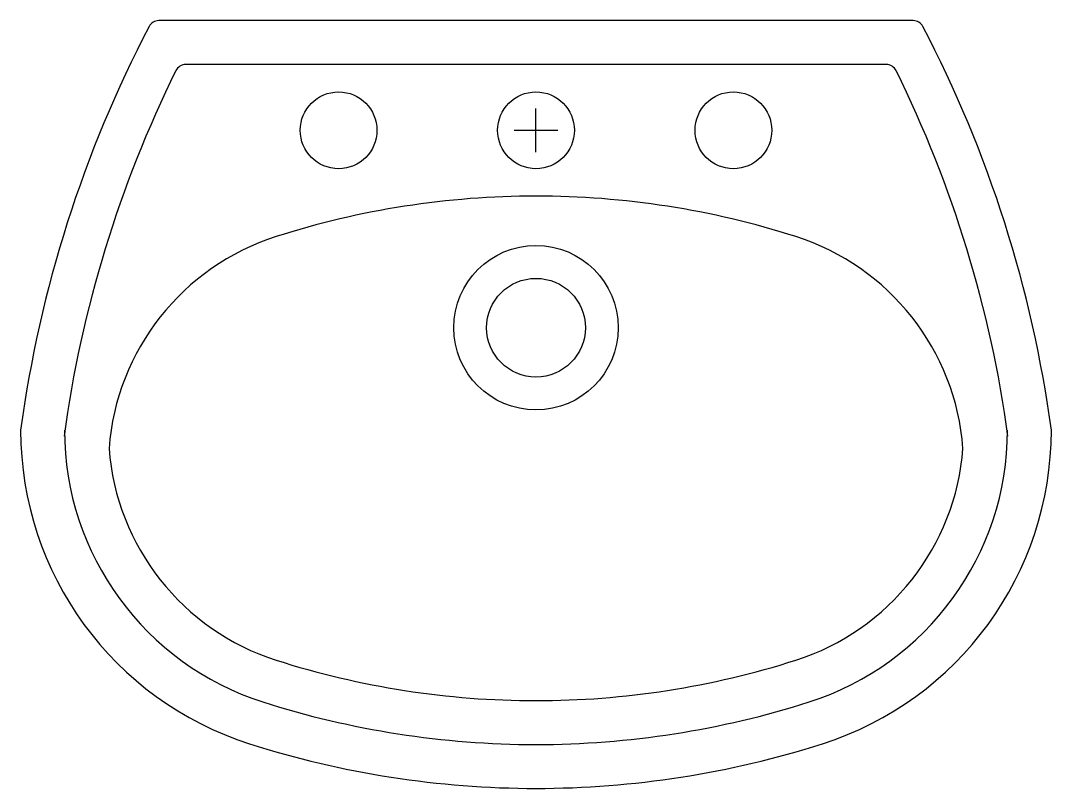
# Model space of a CAD drawing. Header units: metres. Extents: x -0.235 to 0.235, y -0.35 to 0.
import ezdxf

# ---------------------------------------------------------------- set-up
doc = ezdxf.new("R2010")
doc.units = ezdxf.units.M

msp = doc.modelspace()

# ---------------------------------------------------------------- linework, layer by layer
for p, q in [((0.1719802650263773, 0), (-0.1719802650263773, 0)), ((0.1597112902395565, -0.01999999999998181), (-0.1597112902395565, -0.01999999999998181)), ((0, -0.05999999999998806), (0, -0.04000000000000625)), ((-0.009999999999990905, -0.04999999999999716), (0.009999999999990905, -0.04999999999999716))]:
    msp.add_line(p, q)
for centre, radius in [((-0.09000000000000341, -0.04999999999999716), 0.0175), ((0, -0.04999999999999716), 0.0175), ((0.09000000000003183, -0.04999999999999716), 0.0175), ((0, -0.1400000000000148), 0.03750000000000001), ((0, -0.1400000000000148), 0.0225)]:
    msp.add_circle(centre, radius)
for centre, radius, start, end in [((0.3200423766836593, -0.2620593445246016), 0.5601268202516787, 152.4149892701667, 172.274168558818), ((-0.1719802650263773, -0.005000000000023874), 0.005000000000000001, 90, 152.4149892701681), ((0.1719802650263773, -0.005000000000023874), 0.005000000000000001, 27.58501072983186, 90), ((-0.3200423766836593, -0.2620593445246016), 0.5601268202516787, 7.725831441181989, 27.58501072983333), ((0.3200423766836593, -0.2620593445246016), 0.5401268202516787, 153.704769192314, 172.274168558818), ((-0.1597112902395565, -0.02500000000000568), 0.005000000000000001, 90, 153.7047691933445), ((0.1597112902395565, -0.02500000000000568), 0.005000000000000001, 26.29523080666497, 90), ((-0.3200423766836593, -0.2620593445246016), 0.5401268202516787, 7.725831441181989, 26.29523080769547), ((0, -0.469464285714281), 0.3894642857142858, 90, 107.7072349525534), ((0, -0.469464285714281), 0.3894642857142858, 72.29276504744655, 90), ((-0.08499999999997954, -0.2032401564739246), 0.11, 107.7072349525534, 175.7039193639191), ((0.08500000000000796, -0.2032401564739246), 0.11, 4.296080636080893, 72.29276504744655), ((-0.08499999999997954, -0.186759843526076), 0.15, 180, 252.2927650474466), ((-0.08499999999997954, -0.186759843526076), 0.13, 180, 252.2927650474466), ((0.08500000000000796, -0.186759843526076), 0.13, 287.7072349525534, 0), ((0.08500000000000796, -0.186759843526076), 0.15, 287.7072349525534, 0), ((-0.08499999999997954, -0.186759843526076), 0.11, 184.2960806360809, 252.2927650474466), ((0.08500000000000796, -0.186759843526076), 0.11, 287.7072349525534, 355.7039193639191), ((0, 0.07946428571426623), 0.3894642857142858, 252.2927650474466, 270), ((0, 0.07946428571426623), 0.3894642857142858, 270, 287.7072349525534), ((0, 0.07946428571426623), 0.4094642857142858, 252.2927650474466, 270), ((0, 0.07946428571426623), 0.4094642857142858, 270, 287.7072349525534), ((0, 0.07946428571426623), 0.4294642857142858, 252.2927650474466, 270), ((0, 0.07946428571426623), 0.4294642857142858, 270, 287.7072349525534)]:
    msp.add_arc(centre, radius, start, end)

doc.saveas('drawing.dxf')
